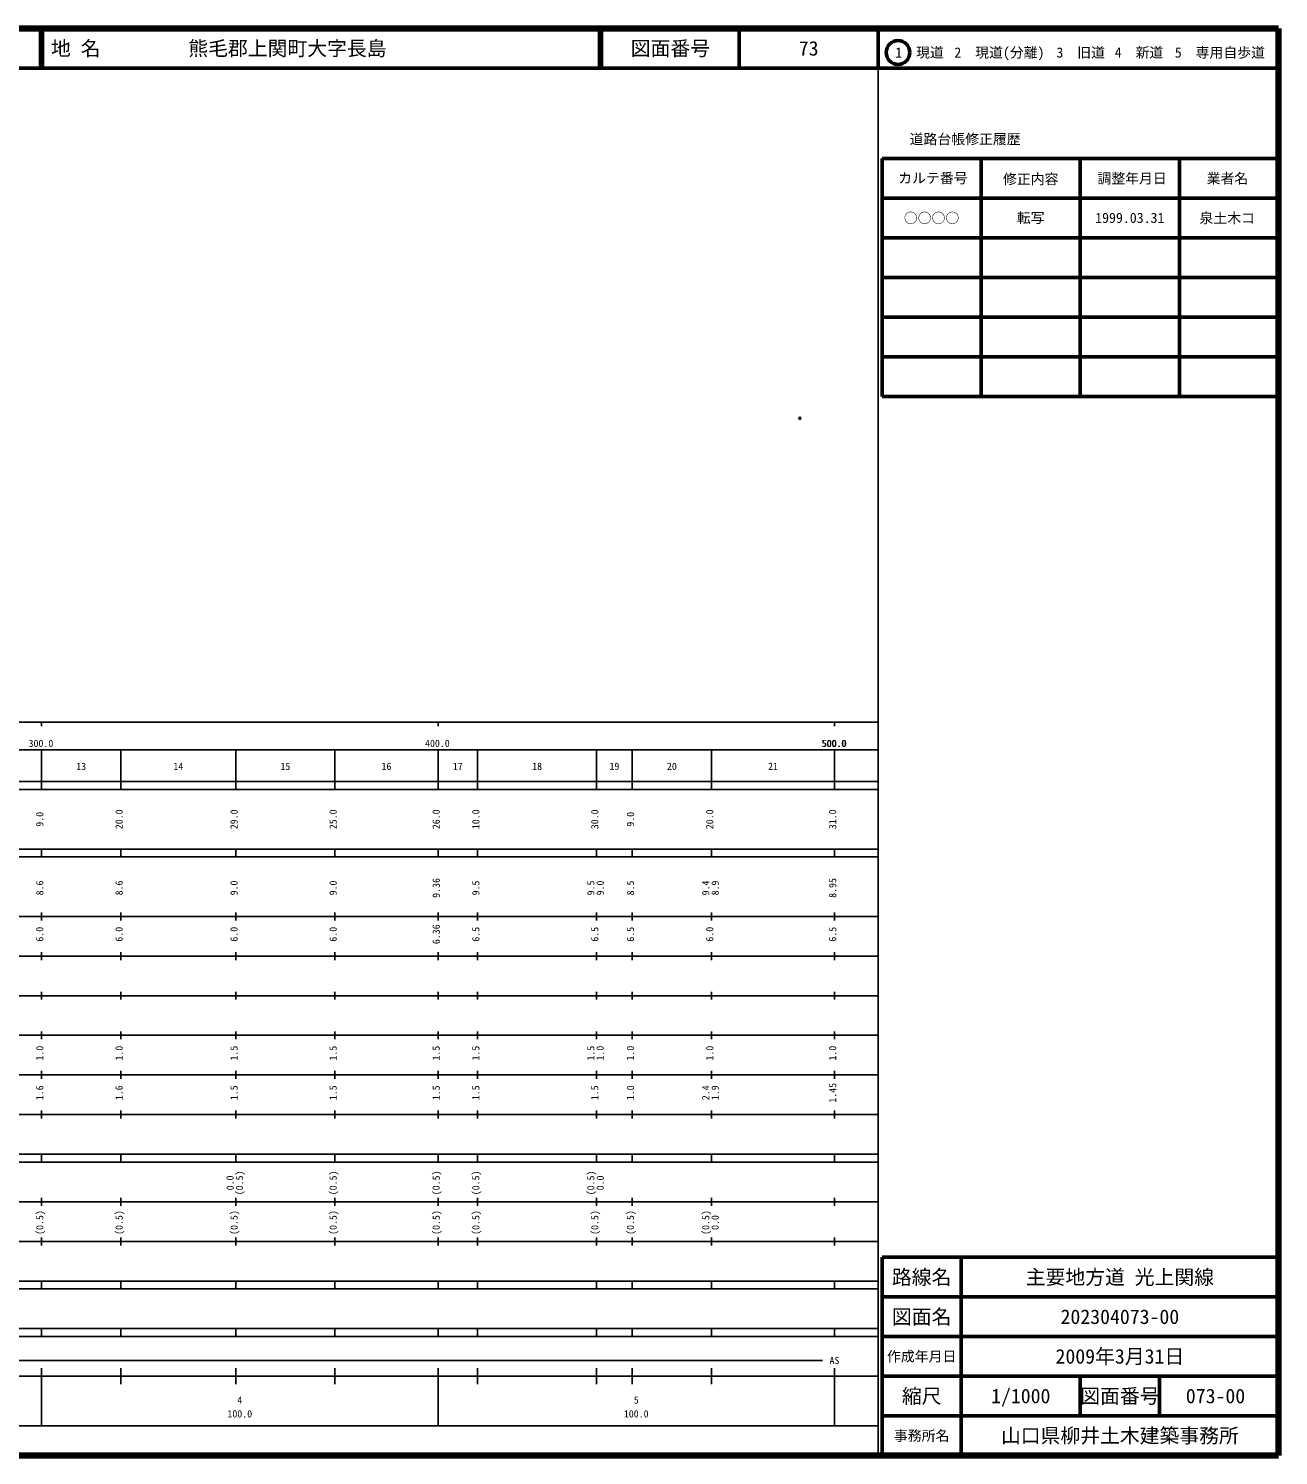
# Model space of a CAD drawing. Units: millimetres on the paper. Extents: x 40 to 680, y 20 to 380.
# Drawn here: x 364.7 to 680, y 20 to 380 of the extents above; entities that cross this region are included whole.
import ezdxf
from ezdxf.enums import TextEntityAlignment as Align

# ---------------------------------------------------------------- set-up
doc = ezdxf.new("R2010")
doc.units = ezdxf.units.MM
doc.header["$PDMODE"] = 32
doc.header["$PDSIZE"] = 0.5
doc.layers.add('M-OTRS', color=6, linetype='Continuous')
doc.layers.add('M-TTL-TXT', color=7, linetype='Continuous')
for name, color, linetype, lineweight in [('M-TTL', 2, 'Continuous', 140), ('M-TTL-BAND', 7, 'Continuous', 25), ('M-TTL-FRAM', 2, 'Continuous', 50), ('M-TTL-LINE', 7, 'Continuous', 50)]:
    doc.layers.add(name, color=color, linetype=linetype, lineweight=lineweight)
doc.styles.add('ＭＳ ゴシック', font='')
doc.styles.get('ＭＳ ゴシック').set_extended_font_data('MS Gothic')

msp = doc.modelspace()

# ---------------------------------------------------------------- linework, layer by layer
at = {"layer": 'M-OTRS'}
msp.add_point((559.28, 281.665), dxfattribs=at)
at = {"layer": 'M-TTL'}
for p, q in [((680, 380), (40, 380)), ((680, 20), (680, 380)), ((40, 20), (680, 20))]:
    msp.add_line(p, q, dxfattribs=at)
at = {"layer": 'M-TTL-BAND'}
for p, q in [((579, 20), (579, 370)), ((40, 205), (579, 205)), ((368, 205), (368, 204)), ((468, 205), (468, 204)), ((568, 205), (568, 204)), ((68, 198), (579, 198)), ((368, 188), (368, 198)), ((388, 188), (388, 198)), ((417, 188), (417, 198)), ((442, 188), (442, 198)), ((468, 188), (468, 198)), ((478, 188), (478, 198)), ((508, 188), (508, 198)), ((517, 188), (517, 198)), ((537, 188), (537, 198)), ((568, 188), (568, 198)), ((40, 190), (579, 190)), ((40, 188), (579, 188)), ((40, 173), (579, 173)), ((368, 171), (368, 173)), ((388, 171), (388, 173)), ((417, 171), (417, 173)), ((442, 171), (442, 173)), ((468, 171), (468, 173)), ((478, 171), (478, 173)), ((508, 171), (508, 173)), ((517, 171), (517, 173)), ((537, 171), (537, 173)), ((568, 171), (568, 173)), ((40, 171), (579, 171)), ((40, 156), (579, 156)), ((368, 155), (368, 157)), ((388, 155), (388, 157)), ((417, 155), (417, 157)), ((442, 155), (442, 157)), ((468, 155), (468, 157)), ((478, 155), (478, 157)), ((508, 155), (508, 157)), ((517, 155), (517, 157)), ((537, 155), (537, 157)), ((568, 155), (568, 157)), ((46, 146), (579, 146)), ((368, 145), (368, 147)), ((388, 145), (388, 147)), ((417, 145), (417, 147)), ((442, 145), (442, 147)), ((468, 145), (468, 147)), ((478, 145), (478, 147)), ((508, 145), (508, 147)), ((517, 145), (517, 147)), ((537, 145), (537, 147)), ((568, 145), (568, 147)), ((368, 135), (368, 137)), ((388, 135), (388, 137)), ((417, 135), (417, 137)), ((442, 135), (442, 137)), ((468, 135), (468, 137)), ((478, 135), (478, 137)), ((508, 135), (508, 137)), ((517, 135), (517, 137)), ((537, 135), (537, 137)), ((568, 135), (568, 137)), ((52, 136), (579, 136)), ((46, 126), (579, 126)), ((368, 125), (368, 127)), ((388, 125), (388, 127)), ((417, 125), (417, 127)), ((442, 125), (442, 127)), ((468, 125), (468, 127)), ((478, 125), (478, 127)), ((508, 125), (508, 127)), ((517, 125), (517, 127)), ((537, 125), (537, 127)), ((568, 125), (568, 127)), ((52, 116), (579, 116)), ((368, 115), (368, 117)), ((388, 115), (388, 117)), ((417, 115), (417, 117)), ((442, 115), (442, 117)), ((468, 115), (468, 117)), ((478, 115), (478, 117)), ((508, 115), (508, 117)), ((517, 115), (517, 117)), ((537, 115), (537, 117)), ((568, 115), (568, 117)), ((46, 106), (579, 106)), ((368, 105), (368, 107)), ((388, 105), (388, 107)), ((417, 105), (417, 107)), ((442, 105), (442, 107)), ((468, 105), (468, 107)), ((478, 105), (478, 107)), ((508, 105), (508, 107)), ((517, 105), (517, 107)), ((537, 105), (537, 107)), ((568, 105), (568, 107)), ((40, 96), (579, 96)), ((40, 94), (579, 94)), ((368, 94), (368, 96)), ((388, 94), (388, 96)), ((417, 94), (417, 96)), ((442, 94), (442, 96)), ((468, 94), (468, 96)), ((478, 94), (478, 96)), ((508, 94), (508, 96)), ((517, 94), (517, 96)), ((537, 94), (537, 96)), ((568, 94), (568, 96)), ((49, 84), (579, 84)), ((368, 83), (368, 85)), ((388, 83), (388, 85)), ((417, 83), (417, 85)), ((442, 83), (442, 85)), ((468, 83), (468, 85)), ((478, 83), (478, 85)), ((508, 83), (508, 85)), ((517, 83), (517, 85)), ((537, 83), (537, 85)), ((568, 83), (568, 85)), ((40, 74), (579, 74)), ((368, 73), (368, 75)), ((388, 73), (388, 75)), ((417, 73), (417, 75)), ((442, 73), (442, 75)), ((468, 73), (468, 75)), ((478, 73), (478, 75)), ((508, 73), (508, 75)), ((517, 73), (517, 75)), ((537, 73), (537, 75)), ((568, 73), (568, 75)), ((40, 64), (579, 64)), ((40, 62), (579, 62)), ((368, 62), (368, 64)), ((388, 62), (388, 64)), ((417, 62), (417, 64)), ((442, 62), (442, 64)), ((468, 62), (468, 64)), ((478, 62), (478, 64)), ((508, 62), (508, 64)), ((517, 62), (517, 64)), ((537, 62), (537, 64)), ((568, 62), (568, 64)), ((40, 52), (579, 52)), ((368, 50), (368, 52)), ((388, 50), (388, 52)), ((417, 50), (417, 52)), ((442, 50), (442, 52)), ((468, 50), (468, 52)), ((478, 50), (478, 52)), ((508, 50), (508, 52)), ((517, 50), (517, 52)), ((537, 50), (537, 52)), ((568, 50), (568, 52)), ((40, 50), (579, 50)), ((71, 44), (565, 44)), ((40, 40), (579, 40)), ((368, 27.5), (368, 42)), ((388, 38), (388, 42)), ((417, 38), (417, 42)), ((442, 38), (442, 42)), ((468, 27.5), (468, 42)), ((478, 38), (478, 42)), ((508, 38), (508, 42)), ((517, 38), (517, 42)), ((537, 38), (537, 42)), ((568, 27.5), (568, 42)), ((68, 27.5), (579, 27.5))]:
    msp.add_line(p, q, dxfattribs=at)
at = {"layer": 'M-TTL-FRAM'}
for p, q in [((580, 347.197), (580, 287.197)), ((580, 347.197), (680, 347.197)), ((580, 287.197), (680, 287.197)), ((680, 70), (580, 70)), ((580, 70), (580, 20))]:
    msp.add_line(p, q, dxfattribs=at)
at = {"layer": 'M-TTL-LINE'}
for p, q in [((367.75, 380), (367.75, 370)), ((368.25, 380), (368.25, 370)), ((508.747, 380), (508.747, 370)), ((509.247, 380), (509.247, 370)), ((543.997, 380), (543.997, 370)), ((579, 380), (579, 370)), ((40, 370), (680, 370)), ((605, 347.197), (605, 287.197)), ((630, 347.197), (630, 287.197)), ((655, 347.197), (655, 287.197)), ((580, 337.197), (680, 337.197)), ((580, 327.197), (680, 327.197)), ((580, 317.197), (680, 317.197)), ((580, 307.197), (680, 307.197)), ((580, 297.197), (680, 297.197)), ((600, 70), (600, 20)), ((680, 60), (580, 60)), ((680, 50), (580, 50)), ((680, 40), (580, 40)), ((630, 40), (630, 30)), ((650, 40), (650, 30)), ((680, 30), (580, 30))]:
    msp.add_line(p, q, dxfattribs=at)
msp.add_circle((584.031, 373.958), 3, dxfattribs=at)

# ---------------------------------------------------------------- texts
at = {"layer": 'M-TTL-BAND', "style": 'ＭＳ ゴシック'}
for s, p in [('300.0', (367.844, 198.195)), ('400.0', (467.844, 198.195)), ('500.0', (567.844, 198.195)), ('500.0', (568, 198.195)), ('13', (378, 192.405)), ('14', (402.5, 192.405)), ('15', (429.5, 192.405)), ('16', (455, 192.405)), ('17', (473, 192.405)), ('18', (493, 192.405)), ('19', (512.5, 192.405)), ('20', (527, 192.405)), ('21', (552.5, 192.405)), ('AS', (568, 42.5)), ('4', (418, 32.523)), ('5', (518, 32.523)), ('100.0', (418, 29.033)), ('100.0', (518, 29.033))]:
    msp.add_text(s, height=1.833, dxfattribs=at).set_placement(p, align=Align.BOTTOM_CENTER)
for s, p in [('9.0', (369, 180.5)), ('20.0', (389, 180.5)), ('29.0', (418, 180.5)), ('25.0', (443, 180.5)), ('26.0', (469, 180.5)), ('10.0', (479, 180.5)), ('30.0', (509, 180.5)), ('9.0', (518, 180.5)), ('20.0', (538, 180.5)), ('31.0', (569, 180.5)), ('8.6', (369, 163.174)), ('8.6', (389, 163.174)), ('9.0', (418, 163.174)), ('9.0', (443, 163.174)), ('9.36', (469, 163.174)), ('9.5', (479, 163.174)), ('9.5', (508, 163.174)), ('9.0', (510.37, 163.174)), ('8.5', (518, 163.174)), ('9.4', (537, 163.174)), ('8.9', (539.37, 163.174)), ('8.95', (569, 163.174)), ('6.0', (369, 151.5)), ('6.0', (389, 151.5)), ('6.0', (418, 151.5)), ('6.0', (443, 151.5)), ('6.36', (469, 151.5)), ('6.5', (479, 151.5)), ('6.5', (509, 151.5)), ('6.5', (518, 151.5)), ('6.0', (538, 151.5)), ('6.5', (569, 151.5)), ('1.0', (369, 121.5)), ('1.0', (389, 121.5)), ('1.5', (418, 121.5)), ('1.5', (443, 121.5)), ('1.5', (469, 121.5)), ('1.5', (479, 121.5)), ('1.5', (508, 121.5)), ('1.0', (510.37, 121.5)), ('1.0', (518, 121.5)), ('1.0', (538, 121.5)), ('1.0', (569, 121.5)), ('1.6', (369, 111.5)), ('1.6', (389, 111.5)), ('1.5', (418, 111.5)), ('1.5', (443, 111.5)), ('1.5', (469, 111.5)), ('1.5', (479, 111.5)), ('1.5', (509, 111.5)), ('1.0', (518, 111.5)), ('2.4', (537, 111.5)), ('1.9', (539.37, 111.5)), ('1.45', (569, 111.5)), ('0.0', (417, 88.764)), ('(0.5)', (419.37, 88.764)), ('(0.5)', (443, 88.764)), ('(0.5)', (469, 88.764)), ('(0.5)', (479, 88.764)), ('(0.5)', (508, 88.764)), ('0.0', (510.37, 88.764)), ('(0.5)', (369, 78.764)), ('(0.5)', (389, 78.764)), ('(0.5)', (418, 78.764)), ('(0.5)', (443, 78.764)), ('(0.5)', (469, 78.764)), ('(0.5)', (479, 78.764)), ('(0.5)', (509, 78.764)), ('(0.5)', (518, 78.764)), ('(0.5)', (537, 78.764)), ('0.0', (539.37, 78.764))]:
    msp.add_text(s, height=1.833, rotation=90, dxfattribs=at).set_placement(p, align=Align.BOTTOM_CENTER)
at = {"layer": 'M-TTL-TXT', "style": 'ＭＳ ゴシック'}
for s, p in [('地 名', (370.38, 375)), ('熊毛郡上関町大字長島', (405.024, 375))]:
    msp.add_text(s, height=3.666, dxfattribs=at).set_placement(p, align=Align.MIDDLE_LEFT)
for s, height, p in [('図面番号', 3.666, (526.622, 375)), ('73', 3.666, (561.497, 375)), ('1\u3000現道', 2.566, (589.448, 373.958)), ('2\u3000現道(分離)', 2.566, (609.619, 373.958)), ('3\u3000旧道', 2.566, (630.121, 373.958)), ('4\u3000新道', 2.566, (644.824, 373.958)), ('5\u3000専用自歩道', 2.566, (665.228, 373.958)), ('道路台帳修正履歴', 2.566, (600.968, 352.113)), ('カルテ番号', 2.566, (592.839, 342.277)), ('修正内容', 2.566, (617.509, 342.023)), ('調整年月日', 2.566, (643.089, 342.197)), ('業者名', 2.566, (667.134, 342.197)), ('○○○○', 2.566, (592.5, 332.189)), ('転写', 2.566, (617.5, 332.245)), ('1999.03.31', 2.566, (642.5, 332.245)), ('泉土木コ', 2.566, (667.077, 332.189)), ('路線名', 3.666, (590, 65)), ('路線名', 3.666, (590, 65)), ('主要地方道 光上関線', 3.666, (640, 65)), ('図面名', 3.666, (590, 55)), ('図面名', 3.666, (590, 55)), ('202304073-00', 3.666, (640, 55)), ('2009年3月31日', 3.666, (640, 45)), ('作成年月日', 2.566, (590, 45)), ('作成年月日', 2.566, (590, 45)), ('縮尺', 3.666, (590, 35)), ('縮尺', 3.666, (590, 35)), ('1/1000', 3.666, (615, 35)), ('図面番号', 3.666, (640, 35)), ('図面番号', 3.666, (640, 35)), ('073-00', 3.666, (664.125, 35)), ('事務所名', 2.566, (590, 25)), ('事務所名', 2.566, (590, 25)), ('山口県柳井土木建築事務所', 3.666, (640, 25))]:
    msp.add_text(s, height=height, dxfattribs=at).set_placement(p, align=Align.MIDDLE_CENTER)

doc.saveas('drawing.dxf')
